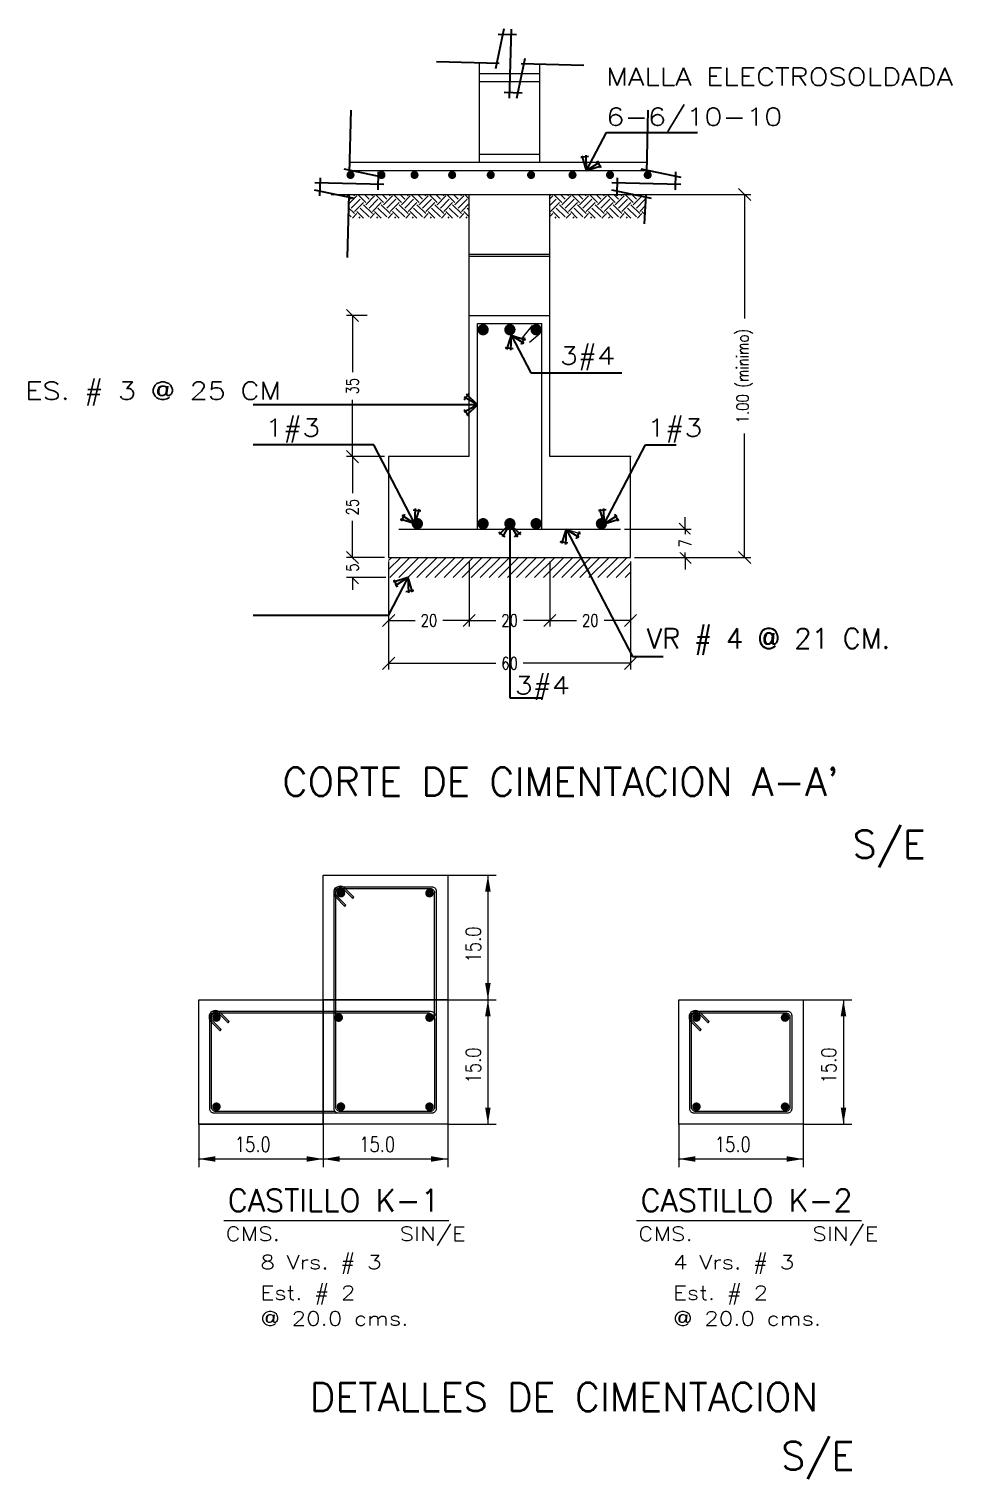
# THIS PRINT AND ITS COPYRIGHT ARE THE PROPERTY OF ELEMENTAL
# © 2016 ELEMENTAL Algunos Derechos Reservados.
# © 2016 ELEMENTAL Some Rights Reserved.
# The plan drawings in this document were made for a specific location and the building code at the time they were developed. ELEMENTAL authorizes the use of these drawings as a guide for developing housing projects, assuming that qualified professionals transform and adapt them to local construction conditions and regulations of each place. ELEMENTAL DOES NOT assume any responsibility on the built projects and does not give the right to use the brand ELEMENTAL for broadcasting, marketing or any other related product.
# Model space of a CAD drawing. Header units: metres. Extents: x 101 to 152, y -469 to -326.
# Drawn here: x 110.06 to 119.21, y -468.69 to -454.3 of the extents above; entities that cross this region are included whole.
import ezdxf
from ezdxf.enums import TextEntityAlignment as Align

# ---------------------------------------------------------------- set-up
doc = ezdxf.new("R2010")
doc.units = ezdxf.units.M
doc.header["$LTSCALE"] = 5
doc.header["$MEASUREMENT"] = 0
doc.layers.get('0').update_dxf_attribs({"color": 30})
doc.layers.get('DEFPOINTS').update_dxf_attribs({"color": 210})
for name, color, linetype, lineweight in [('A-ANNO-DIMS', 3, 'Continuous', 18), ('A-ANNO-NOTE', 7, 'Continuous', 35), ('A-ANNO-TEXT', 3, 'Continuous', 18), ('A-DETL-MCUT', 4, 'Continuous', 25), ('A-DETL-PATT', 8, 'Continuous', 18)]:
    doc.layers.add(name, color=color, linetype=linetype, lineweight=lineweight)
doc.styles.add('E-ROMANS', font='romans.shx', dxfattribs={"width": 0.8})
doc.dimstyles.new('E-0050_TICK_24', dxfattribs={"dimscale": 0.001, "dimtxt": 120, "dimasz": 120, "dimexe": 60, "dimexo": 40, "dimgap": 60, "dimtad": 0, "dimzin": 0, "dimdsep": 46, "dimtxsty": 'E-ROMANS', "dimblk": 'OBLIQUE', "dimcen": 60, "dimclrd": 256, "dimclre": 256, "dimclrt": 256, "dimadec": 0, "dimazin": 0, "dimtfac": 1, "dimtmove": 1, "dimatfit": 3, "dimldrblk": 'OPEN90', "dimfxl": 1, "dimtfill": 1, "dimtolj": 1, "dimtzin": 0, "dimlwd": -1, "dimarcsym": 0})
pattern_1 = [(45, (-717.73885, -860.57857), (0, 0.176776695), [0.125, -0.125]), (45, (-717.772, -860.54543), (0, 0.176776695), [0.125, -0.125]), (45, (-717.80514, -860.51228), (0, 0.176776695), [0.125, -0.125]), (135, (-717.80514, -860.49018), (-0.176776695, 0), [0.125, -0.125]), (135, (-717.772, -860.45704), (-0.176776695, 0), [0.125, -0.125]), (135, (-717.73885, -860.42389), (-0.176776695, 0), [0.125, -0.125])]

# ---------------------------------------------------------------- blocks, each defined once
blk = doc.blocks.new('_Oblique')
at = {"color": 0, "linetype": 'ByBlock', "lineweight": -2}
blk.add_line((-0.5, -0.5), (0.5, 0.5), dxfattribs=at)
blk = doc.blocks.new('*D109')
at = {"layer": 'A-ANNO-DIMS', "lineweight": -2, "transparency": 16777216}
for p, q in [((113.412, -457.147), (113.207, -457.147)), ((113.586, -458.546), (113.207, -458.546))]:
    blk.add_line(p, q, dxfattribs=at)
at = {"layer": 'A-ANNO-DIMS', "transparency": 16777216}
for p, q in [((113.267, -457.147), (113.267, -457.709)), ((113.267, -458.546), (113.267, -457.984))]:
    blk.add_line(p, q, dxfattribs=at)
at = {"layer": 'DEFPOINTS', "color": 0, "transparency": 16777216}
for p in [(113.267, -457.147), (113.452, -457.147), (113.626, -458.546)]:
    blk.add_point(p, dxfattribs=at)
at = {"layer": 'A-ANNO-DIMS', "transparency": 16777216, "xscale": 0.12, "yscale": 0.12, "zscale": 0.12}
for p, rotation in [((113.267, -457.147), 90), ((113.267, -458.546), 270)]:
    blk.add_blockref('_Oblique', p, dxfattribs=dict(at, rotation=rotation))
at = {"layer": 'A-ANNO-DIMS', "transparency": 16777216, "insert": (113.267, -457.847), "char_height": 0.12, "attachment_point": 5, "rotation": 90, "style": 'E-ROMANS', "bg_fill": 3, "box_fill_scale": 1.25, "bg_fill_color": 256, "bg_fill_true_color": 13158600, "bg_fill_transparency": 0}
blk.add_mtext('\\A1;35', dxfattribs=at)
blk = doc.blocks.new('_Open90')
at = {"color": 0, "linetype": 'ByBlock', "lineweight": -2}
for p, q in [((0, 0), (-1, 0)), ((-0.5, 0.5), (0, 0)), ((0, 0), (-0.5, -0.5))]:
    blk.add_line(p, q, dxfattribs=at)
blk = doc.blocks.new('*D110')
at = {"layer": 'A-ANNO-DIMS', "lineweight": -2, "transparency": 16777216}
for p, q in [((114.426, -459.586), (114.426, -460.231)), ((115.226, -459.586), (115.226, -460.231))]:
    blk.add_line(p, q, dxfattribs=at)
at = {"layer": 'A-ANNO-DIMS', "transparency": 16777216}
for p, q in [((114.426, -460.171), (114.689, -460.171)), ((115.226, -460.171), (114.964, -460.171))]:
    blk.add_line(p, q, dxfattribs=at)
at = {"layer": 'DEFPOINTS', "color": 0, "transparency": 16777216}
for p in [(114.426, -459.546), (115.226, -459.546), (115.226, -460.171)]:
    blk.add_point(p, dxfattribs=at)
at = {"layer": 'A-ANNO-DIMS', "transparency": 16777216, "xscale": 0.12, "yscale": 0.12, "zscale": 0.12, "rotation": 180}
blk.add_blockref('_Oblique', (114.426, -460.171), dxfattribs=at)
at = {"layer": 'A-ANNO-DIMS', "transparency": 16777216, "xscale": 0.12, "yscale": 0.12, "zscale": 0.12}
blk.add_blockref('_Oblique', (115.226, -460.171), dxfattribs=at)
at = {"layer": 'A-ANNO-DIMS', "transparency": 16777216, "insert": (114.826, -460.171), "char_height": 0.12, "attachment_point": 5, "style": 'E-ROMANS', "bg_fill": 3, "box_fill_scale": 1.25, "bg_fill_color": 256, "bg_fill_true_color": 13158600, "bg_fill_transparency": 0}
blk.add_mtext('\\A1;20', dxfattribs=at)
blk = doc.blocks.new('*D111')
at = {"layer": 'A-ANNO-DIMS', "lineweight": -2, "transparency": 16777216}
for p, q in [((113.626, -459.586), (113.626, -460.656)), ((116.026, -459.586), (116.026, -460.656))]:
    blk.add_line(p, q, dxfattribs=at)
at = {"layer": 'A-ANNO-DIMS', "transparency": 16777216}
for p, q in [((113.626, -460.596), (114.691, -460.596)), ((116.026, -460.596), (114.962, -460.596))]:
    blk.add_line(p, q, dxfattribs=at)
at = {"layer": 'DEFPOINTS', "color": 0, "transparency": 16777216}
for p in [(113.626, -459.546), (116.026, -459.546), (116.026, -460.596)]:
    blk.add_point(p, dxfattribs=at)
at = {"layer": 'A-ANNO-DIMS', "transparency": 16777216, "xscale": 0.12, "yscale": 0.12, "zscale": 0.12, "rotation": 180}
blk.add_blockref('_Oblique', (113.626, -460.596), dxfattribs=at)
at = {"layer": 'A-ANNO-DIMS', "transparency": 16777216, "xscale": 0.12, "yscale": 0.12, "zscale": 0.12}
blk.add_blockref('_Oblique', (116.026, -460.596), dxfattribs=at)
at = {"layer": 'A-ANNO-DIMS', "transparency": 16777216, "insert": (114.826, -460.596), "char_height": 0.12, "attachment_point": 5, "style": 'E-ROMANS', "bg_fill": 3, "box_fill_scale": 1.25, "bg_fill_color": 256, "bg_fill_true_color": 13158600, "bg_fill_transparency": 0}
blk.add_mtext('\\A1;60', dxfattribs=at)
blk = doc.blocks.new('*D112')
at = {"layer": 'A-ANNO-DIMS', "transparency": 16777216}
for p, q in [((113.267, -459.546), (113.267, -459.426)), ((113.267, -459.546), (113.267, -459.554)), ((113.267, -459.746), (113.267, -459.738)), ((113.267, -459.746), (113.267, -459.866))]:
    blk.add_line(p, q, dxfattribs=at)
at = {"layer": 'A-ANNO-DIMS', "lineweight": -2, "transparency": 16777216}
for p, q in [((113.586, -459.546), (113.207, -459.546)), ((113.597, -459.746), (113.207, -459.746))]:
    blk.add_line(p, q, dxfattribs=at)
at = {"layer": 'DEFPOINTS', "color": 0, "transparency": 16777216}
for p in [(113.626, -459.546), (113.637, -459.746)]:
    blk.add_point(p, dxfattribs=at)
at = {"layer": 'A-ANNO-DIMS', "transparency": 16777216, "xscale": 0.12, "yscale": 0.12, "zscale": 0.12}
for p, rotation in [((113.267, -459.546), 270), ((113.267, -459.746), 90)]:
    blk.add_blockref('_Oblique', p, dxfattribs=dict(at, rotation=rotation))
at = {"layer": 'A-ANNO-DIMS', "transparency": 16777216, "insert": (113.267, -459.646), "char_height": 0.12, "attachment_point": 5, "rotation": 90, "style": 'E-ROMANS', "bg_fill": 3, "box_fill_scale": 1.25, "bg_fill_color": 256, "bg_fill_true_color": 13158600, "bg_fill_transparency": 0}
blk.add_mtext('\\A1;5', dxfattribs=at)
at = {"layer": 'DEFPOINTS', "color": 0, "transparency": 16777216}
blk.add_point((113.267, -459.546), dxfattribs=at)
blk = doc.blocks.new('*D113')
at = {"layer": 'A-ANNO-DIMS', "lineweight": -2, "transparency": 16777216}
for p, q in [((113.626, -459.586), (113.626, -460.231)), ((114.426, -459.586), (114.426, -460.231))]:
    blk.add_line(p, q, dxfattribs=at)
at = {"layer": 'A-ANNO-DIMS', "transparency": 16777216}
for p, q in [((113.626, -460.171), (113.889, -460.171)), ((114.426, -460.171), (114.164, -460.171))]:
    blk.add_line(p, q, dxfattribs=at)
at = {"layer": 'DEFPOINTS', "color": 0, "transparency": 16777216}
for p in [(113.626, -459.546), (114.426, -459.546), (114.426, -460.171)]:
    blk.add_point(p, dxfattribs=at)
at = {"layer": 'A-ANNO-DIMS', "transparency": 16777216, "xscale": 0.12, "yscale": 0.12, "zscale": 0.12, "rotation": 180}
blk.add_blockref('_Oblique', (113.626, -460.171), dxfattribs=at)
at = {"layer": 'A-ANNO-DIMS', "transparency": 16777216, "xscale": 0.12, "yscale": 0.12, "zscale": 0.12}
blk.add_blockref('_Oblique', (114.426, -460.171), dxfattribs=at)
at = {"layer": 'A-ANNO-DIMS', "transparency": 16777216, "insert": (114.026, -460.171), "char_height": 0.12, "attachment_point": 5, "style": 'E-ROMANS', "bg_fill": 3, "box_fill_scale": 1.25, "bg_fill_color": 256, "bg_fill_true_color": 13158600, "bg_fill_transparency": 0}
blk.add_mtext('\\A1;20', dxfattribs=at)
blk = doc.blocks.new('*D114')
at = {"layer": 'A-ANNO-DIMS', "lineweight": -2, "transparency": 16777216}
for p, q in [((115.226, -459.586), (115.226, -460.231)), ((116.026, -459.586), (116.026, -460.231))]:
    blk.add_line(p, q, dxfattribs=at)
at = {"layer": 'A-ANNO-DIMS', "transparency": 16777216}
for p, q in [((115.226, -460.171), (115.489, -460.171)), ((116.026, -460.171), (115.764, -460.171))]:
    blk.add_line(p, q, dxfattribs=at)
at = {"layer": 'DEFPOINTS', "color": 0, "transparency": 16777216}
for p in [(115.226, -459.546), (116.026, -459.546), (116.026, -460.171)]:
    blk.add_point(p, dxfattribs=at)
at = {"layer": 'A-ANNO-DIMS', "transparency": 16777216, "xscale": 0.12, "yscale": 0.12, "zscale": 0.12, "rotation": 180}
blk.add_blockref('_Oblique', (115.226, -460.171), dxfattribs=at)
at = {"layer": 'A-ANNO-DIMS', "transparency": 16777216, "xscale": 0.12, "yscale": 0.12, "zscale": 0.12}
blk.add_blockref('_Oblique', (116.026, -460.171), dxfattribs=at)
at = {"layer": 'A-ANNO-DIMS', "transparency": 16777216, "insert": (115.626, -460.171), "char_height": 0.12, "attachment_point": 5, "style": 'E-ROMANS', "bg_fill": 3, "box_fill_scale": 1.25, "bg_fill_color": 256, "bg_fill_true_color": 13158600, "bg_fill_transparency": 0}
blk.add_mtext('\\A1;20', dxfattribs=at)
blk = doc.blocks.new('*D115')
at = {"layer": 'A-ANNO-DIMS', "lineweight": -2, "transparency": 16777216}
for p, q in [((113.586, -458.546), (113.207, -458.546)), ((113.586, -459.546), (113.207, -459.546))]:
    blk.add_line(p, q, dxfattribs=at)
at = {"layer": 'A-ANNO-DIMS', "transparency": 16777216}
for p, q in [((113.267, -458.546), (113.267, -458.908)), ((113.267, -459.546), (113.267, -459.184))]:
    blk.add_line(p, q, dxfattribs=at)
at = {"layer": 'DEFPOINTS', "color": 0, "transparency": 16777216}
for p in [(113.267, -458.546), (113.626, -458.546), (113.626, -459.546)]:
    blk.add_point(p, dxfattribs=at)
at = {"layer": 'A-ANNO-DIMS', "transparency": 16777216, "xscale": 0.12, "yscale": 0.12, "zscale": 0.12}
for p, rotation in [((113.267, -458.546), 90), ((113.267, -459.546), 270)]:
    blk.add_blockref('_Oblique', p, dxfattribs=dict(at, rotation=rotation))
at = {"layer": 'A-ANNO-DIMS', "transparency": 16777216, "insert": (113.267, -459.046), "char_height": 0.12, "attachment_point": 5, "rotation": 90, "style": 'E-ROMANS', "bg_fill": 3, "box_fill_scale": 1.25, "bg_fill_color": 256, "bg_fill_true_color": 13158600, "bg_fill_transparency": 0}
blk.add_mtext('\\A1;25', dxfattribs=at)
blk = doc.blocks.new('*D116')
at = {"layer": 'A-ANNO-DIMS', "transparency": 16777216}
for p, q in [((116.568, -459.266), (116.568, -459.146)), ((116.568, -459.266), (116.568, -459.314)), ((116.568, -459.546), (116.568, -459.498)), ((116.568, -459.546), (116.568, -459.666))]:
    blk.add_line(p, q, dxfattribs=at)
at = {"layer": 'A-ANNO-DIMS', "lineweight": -2, "transparency": 16777216}
for p, q in [((115.966, -459.266), (116.628, -459.266)), ((116.066, -459.546), (116.628, -459.546))]:
    blk.add_line(p, q, dxfattribs=at)
at = {"layer": 'DEFPOINTS', "color": 0, "transparency": 16777216}
for p in [(115.926, -459.266), (116.026, -459.546)]:
    blk.add_point(p, dxfattribs=at)
at = {"layer": 'A-ANNO-DIMS', "transparency": 16777216, "xscale": 0.12, "yscale": 0.12, "zscale": 0.12}
for p, rotation in [((116.568, -459.266), 270), ((116.568, -459.546), 90)]:
    blk.add_blockref('_Oblique', p, dxfattribs=dict(at, rotation=rotation))
at = {"layer": 'A-ANNO-DIMS', "transparency": 16777216, "insert": (116.568, -459.406), "char_height": 0.12, "attachment_point": 5, "rotation": 90, "style": 'E-ROMANS', "bg_fill": 3, "box_fill_scale": 1.25, "bg_fill_color": 256, "bg_fill_true_color": 13158600, "bg_fill_transparency": 0}
blk.add_mtext('\\A1;7', dxfattribs=at)
at = {"layer": 'DEFPOINTS', "color": 0, "transparency": 16777216}
blk.add_point((116.568, -459.266), dxfattribs=at)
blk = doc.blocks.new('*D117')
at = {"layer": 'A-ANNO-DIMS', "lineweight": -2, "transparency": 16777216}
for p, q in [((116.066, -455.946), (117.217, -455.946)), ((116.066, -459.546), (117.217, -459.546))]:
    blk.add_line(p, q, dxfattribs=at)
at = {"layer": 'A-ANNO-DIMS', "transparency": 16777216}
for p, q in [((117.157, -455.946), (117.157, -457.176)), ((117.157, -459.546), (117.157, -458.316))]:
    blk.add_line(p, q, dxfattribs=at)
at = {"layer": 'DEFPOINTS', "color": 0, "transparency": 16777216}
for p in [(116.026, -455.946), (117.157, -455.946), (116.026, -459.546)]:
    blk.add_point(p, dxfattribs=at)
at = {"layer": 'A-ANNO-DIMS', "transparency": 16777216, "xscale": 0.12, "yscale": 0.12, "zscale": 0.12}
for p, rotation in [((117.157, -455.946), 90), ((117.157, -459.546), 270)]:
    blk.add_blockref('_Oblique', p, dxfattribs=dict(at, rotation=rotation))
at = {"layer": 'A-ANNO-DIMS', "transparency": 16777216, "insert": (117.157, -457.746), "char_height": 0.12, "attachment_point": 5, "rotation": 90, "style": 'E-ROMANS', "bg_fill": 3, "box_fill_scale": 1.25, "bg_fill_color": 256, "bg_fill_true_color": 13158600, "bg_fill_transparency": 0}
blk.add_mtext('\\A1;1.00 (minimo)', dxfattribs=at)

msp = doc.modelspace()

# ---------------------------------------------------------------- hatches: boundary and pattern name
at = {"layer": 'A-DETL-PATT'}
h = msp.add_hatch(dxfattribs=at)
h.set_pattern_fill('EARTH', color=8, scale=0.5, angle=45, style=0)
h.set_pattern_definition(pattern_1)
h.paths.add_polyline_path([(114.426, -455.946), (113.096, -455.946), (113.232, -455.974), (113.227, -456.179), (114.426, -456.179)])
h = msp.add_hatch(dxfattribs=at)
h.set_pattern_fill('EARTH', color=8, scale=0.5, angle=45, style=0)
h.set_pattern_definition(pattern_1)
h.paths.add_polyline_path([(116.174, -456.179), (116.18, -455.974), (116.043, -455.946), (115.226, -455.946), (115.226, -456.179)])

# ---------------------------------------------------------------- linework, layer by layer
at = {"layer": 'A-ANNO-DIMS', "color": 1, "linetype": 'ByBlock', "ltscale": 0.5}
msp.add_line((114.212, -462.697), (114.693, -462.697), dxfattribs=at)
at = {"layer": 'A-ANNO-DIMS', "ltscale": 0.05}
for p, q in [((114.611, -462.698), (114.611, -463.933)), ((114.611, -463.933), (114.611, -465.167)), ((118.137, -463.933), (118.137, -465.167)), ((112.977, -465.167), (112.977, -465.595)), ((114.212, -465.167), (114.212, -465.595)), ((117.738, -465.167), (117.738, -465.595)), ((112.977, -465.513), (111.743, -465.513)), ((114.212, -465.513), (112.977, -465.513)), ((117.738, -465.513), (116.504, -465.513))]:
    msp.add_line(p, q, dxfattribs=at)
at = {"layer": 'A-ANNO-DIMS', "linetype": 'ByBlock', "ltscale": 0.5}
for p, q in [((114.212, -463.933), (114.693, -463.933)), ((114.212, -463.933), (114.693, -463.933)), ((117.738, -463.933), (118.219, -463.933)), ((111.743, -465.167), (111.743, -465.595)), ((112.977, -465.167), (112.977, -465.595)), ((114.212, -465.167), (114.693, -465.167)), ((116.504, -465.167), (116.504, -465.595)), ((117.738, -465.167), (118.219, -465.167))]:
    msp.add_line(p, q, dxfattribs=at)
for p in [(111.743, -465.513), (112.977, -465.513), (116.504, -465.513)]:
    msp.add_point(p, dxfattribs=at)
for points in [[(114.583, -462.861), (114.638, -462.861), (114.611, -462.697)], [(114.583, -463.768), (114.638, -463.768), (114.611, -463.933)], [(114.583, -464.097), (114.638, -464.097), (114.611, -463.933)], [(118.11, -464.097), (118.165, -464.097), (118.137, -463.933)], [(114.583, -465.002), (114.638, -465.002), (114.611, -465.167)], [(118.11, -465.002), (118.165, -465.002), (118.137, -465.167)]]:
    msp.add_solid(points, dxfattribs=at)
at = {"layer": 'A-ANNO-DIMS', "ltscale": 0.05}
for points in [[(111.908, -465.485), (111.908, -465.54), (111.743, -465.513)], [(112.813, -465.485), (112.813, -465.54), (112.977, -465.513)], [(113.142, -465.485), (113.142, -465.54), (112.977, -465.513)], [(114.047, -465.485), (114.047, -465.54), (114.212, -465.513)], [(116.668, -465.485), (116.668, -465.54), (116.504, -465.513)], [(117.573, -465.485), (117.573, -465.54), (117.738, -465.513)]]:
    msp.add_solid(points, dxfattribs=at)
at = {"layer": 'A-ANNO-NOTE', "color": 4}
for p, q in [((114.768, -454.304), (114.686, -454.698)), ((114.84, -454.306), (114.823, -454.99)), ((114.893, -454.361), (114.713, -454.357)), ((114.724, -454.645), (114.102, -454.63)), ((114.977, -454.597), (114.895, -454.992)), ((115.562, -454.666), (114.94, -454.651)), ((114.951, -454.939), (114.771, -454.935)), ((113.238, -455.732), (113.254, -455.11)), ((116.186, -455.732), (116.201, -455.11)), ((112.944, -455.959), (112.949, -455.779)), ((113.579, -455.776), (113.185, -455.695)), ((113.522, -455.901), (113.527, -455.721)), ((115.892, -455.959), (115.896, -455.779)), ((116.527, -455.776), (116.132, -455.695)), ((116.47, -455.901), (116.474, -455.721)), ((113.286, -455.985), (112.892, -455.903)), ((113.577, -455.848), (112.894, -455.831)), ((116.233, -455.985), (115.839, -455.903)), ((116.525, -455.848), (115.841, -455.831)), ((113.217, -456.57), (113.233, -455.948)), ((116.165, -456.238), (116.18, -455.948))]:
    msp.add_line(p, q, dxfattribs=at)
at = {"layer": 'A-ANNO-NOTE', "color": 8}
for p, q in [((115.59, -455.706), (115.786, -455.331)), ((115.786, -455.331), (116.689, -455.331)), ((115.609, -455.568), (115.532, -455.58)), ((115.59, -455.706), (115.545, -455.563)), ((115.59, -455.706), (115.584, -455.556)), ((115.59, -455.706), (115.717, -455.625)), ((115.693, -455.612), (115.727, -455.682)), ((115.59, -455.706), (115.734, -455.661)), ((114.841, -457.341), (114.796, -457.484)), ((114.841, -457.341), (114.835, -457.491)), ((114.841, -457.341), (114.967, -457.421)), ((114.841, -457.341), (114.984, -457.386)), ((114.841, -457.341), (115.037, -457.716)), ((114.943, -457.435), (114.978, -457.364)), ((114.86, -457.478), (114.782, -457.467)), ((115.037, -457.716), (115.94, -457.716)), ((114.376, -457.984), (114.422, -457.92)), ((114.506, -458.031), (114.4, -457.925)), ((114.506, -458.031), (112.281, -458.031)), ((114.506, -458.031), (114.376, -457.956)), ((114.506, -458.031), (114.376, -458.106)), ((114.376, -458.078), (114.422, -458.141)), ((114.506, -458.031), (114.4, -458.137)), ((113.479, -458.43), (112.281, -458.43)), ((115.765, -459.211), (116.173, -458.43)), ((116.173, -458.43), (116.478, -458.43)), ((113.869, -459.074), (113.946, -459.085)), ((113.887, -459.211), (113.894, -459.061)), ((113.887, -459.211), (113.932, -459.068)), ((115.784, -459.074), (115.707, -459.085)), ((115.765, -459.211), (115.72, -459.068)), ((115.765, -459.211), (115.759, -459.061)), ((113.887, -459.211), (113.744, -459.166)), ((113.785, -459.117), (113.75, -459.187)), ((113.887, -459.211), (113.761, -459.131)), ((114.829, -459.211), (114.723, -459.317)), ((114.829, -459.211), (114.754, -459.341)), ((114.829, -459.211), (114.904, -459.341)), ((114.829, -459.211), (114.935, -459.317)), ((115.765, -459.211), (115.908, -459.166)), ((114.782, -459.342), (114.719, -459.295)), ((114.876, -459.342), (114.939, -459.295)), ((115.386, -459.266), (115.341, -459.409)), ((115.386, -459.266), (115.379, -459.416)), ((115.386, -459.266), (115.512, -459.346)), ((115.488, -459.36), (115.523, -459.289)), ((115.404, -459.403), (115.327, -459.392)), ((114.829, -460.94), (115.154, -460.94))]:
    msp.add_line(p, q, dxfattribs=at)
at = {"layer": 'A-ANNO-TEXT', "ltscale": 0.5}
for p, q in [((111.992, -466.123), (114.222, -466.123)), ((116.085, -466.123), (118.315, -466.123))]:
    msp.add_line(p, q, dxfattribs=at)
at = {"layer": 'A-DETL-MCUT', "linetype": 'Continuous'}
for p, q in [((114.526, -455.626), (114.526, -454.64)), ((114.526, -454.746), (115.126, -454.746)), ((115.126, -455.626), (115.126, -454.655)), ((114.526, -454.826), (115.126, -454.826)), ((114.526, -455.546), (115.126, -455.546))]:
    msp.add_line(p, q, dxfattribs=at)
at = {"layer": 'A-DETL-MCUT'}
for p, q in [((113.24, -455.626), (116.188, -455.626)), ((113.057, -455.946), (116.043, -455.946)), ((114.426, -457.146), (115.226, -457.146)), ((114.426, -458.546), (114.426, -457.146)), ((115.226, -458.546), (115.226, -457.146)), ((114.426, -458.546), (113.626, -458.546)), ((116.026, -458.546), (115.226, -458.546)), ((114.081, -464.133), (114.081, -462.872))]:
    msp.add_line(p, q, dxfattribs=at)
at = {"layer": 'A-DETL-MCUT', "color": 5, "linetype": 'Continuous'}
for p, q in [((113.238, -455.706), (116.186, -455.706)), ((114.506, -457.226), (115.146, -457.226)), ((114.506, -459.266), (114.506, -457.226)), ((115.146, -459.266), (115.146, -457.226)), ((115.051, -457.245), (114.95, -457.367)), ((115.129, -457.326), (115.024, -457.414)), ((113.726, -459.266), (115.926, -459.266))]:
    msp.add_line(p, q, dxfattribs=at)
at = {"layer": 'A-DETL-MCUT', "ltscale": 0.3}
for p, q in [((114.426, -457.146), (114.426, -455.946)), ((115.226, -457.146), (115.226, -455.946))]:
    msp.add_line(p, q, dxfattribs=at)
at = {"layer": 'A-DETL-MCUT', "color": 8}
for p, q in [((114.426, -456.536), (115.226, -456.536)), ((114.426, -456.556), (115.226, -456.556)), ((115.386, -459.266), (115.529, -459.311))]:
    msp.add_line(p, q, dxfattribs=at)
at = {"layer": 'A-DETL-MCUT', "color": 7, "ltscale": 0.5}
for p, q in [((112.977, -462.698), (114.212, -462.698)), ((112.977, -463.933), (112.977, -462.698)), ((114.212, -462.698), (114.212, -463.933)), ((111.743, -463.933), (112.977, -463.933)), ((111.743, -465.167), (111.743, -463.933)), ((112.977, -463.933), (114.212, -463.933)), ((112.977, -465.167), (112.977, -463.933)), ((114.212, -463.933), (112.977, -463.933)), ((112.977, -463.933), (112.977, -465.167)), ((114.212, -463.933), (114.212, -465.167)), ((116.504, -463.933), (117.738, -463.933)), ((116.504, -465.167), (116.504, -463.933)), ((117.738, -463.933), (117.738, -465.167)), ((111.743, -465.167), (112.977, -465.167)), ((112.977, -465.167), (111.743, -465.167)), ((114.212, -465.167), (112.977, -465.167)), ((117.738, -465.167), (116.504, -465.167))]:
    msp.add_line(p, q, dxfattribs=at)
at = {"layer": 'A-DETL-MCUT', "color": 5, "ltscale": 0.5}
msp.add_line((114.098, -462.855), (114.098, -464.116), dxfattribs=at)
at = {"layer": 'A-DETL-MCUT', "linetype": 'Continuous'}
for points, const_width in [([(113.228, -455.752, 1), (113.268, -455.752, 1)], 0.04), ([(113.535, -455.752, 1), (113.575, -455.752, 1)], 0.04), ([(113.863, -455.752, 1), (113.903, -455.752, 1)], 0.04), ([(114.236, -455.752, 1), (114.276, -455.752, 1)], 0.04), ([(114.619, -455.752, 1), (114.659, -455.752, 1)], 0.04), ([(115.019, -455.752, 1), (115.059, -455.752, 1)], 0.04), ([(115.43, -455.752, 1), (115.47, -455.752, 1)], 0.04), ([(115.802, -455.752, 1), (115.842, -455.752, 1)], 0.04), ([(116.176, -455.752, 1), (116.216, -455.752, 1)], 0.04), ([(114.535, -457.287, 1), (114.591, -457.287, 1)], 0.056), ([(114.801, -457.287, 1), (114.857, -457.287, 1)], 0.056), ([(115.061, -457.287, 1), (115.117, -457.287, 1)], 0.056), ([(113.883, -459.211, 1), (113.939, -459.211, 1)], 0.056), ([(114.535, -459.211, 1), (114.591, -459.211, 1)], 0.056), ([(114.801, -459.211, 1), (114.857, -459.211, 1)], 0.056), ([(115.061, -459.211, 1), (115.117, -459.211, 1)], 0.056), ([(115.709, -459.211, 1), (115.765, -459.211, 1)], 0.056)]:
    msp.add_lwpolyline(points, format="xyb", close=True, dxfattribs=dict(at, const_width=const_width))
at = {"layer": 'A-DETL-MCUT', "color": 5, "ltscale": 0.5}
for points in [[(114.055, -465.058), (111.894, -465.058, -0.414214), (111.852, -465.016), (111.852, -464.089, -0.414214), (111.894, -464.046), (114.028, -464.046, -0.414214), (114.098, -464.116), (114.098, -465.016, -0.414214), (114.055, -465.058), (113.129, -465.058, -0.414214), (113.086, -465.016), (113.086, -462.855, -0.000015), (113.086, -462.855, -0.414196), (113.129, -462.812), (114.055, -462.812, -0.414214), (114.098, -462.855)], [(113.095, -465.041), (111.911, -465.041, -0.414214), (111.869, -464.999), (111.869, -464.106, -0.414214), (111.911, -464.063), (114.011, -464.063, -0.414214), (114.081, -464.133), (114.081, -464.999, -0.414214), (114.038, -465.041), (113.146, -465.041, -0.414214), (113.103, -464.999), (113.103, -462.872, -0.000013), (113.103, -462.872, -0.414199), (113.146, -462.829), (114.038, -462.829, -0.414214), (114.081, -462.872)]]:
    msp.add_lwpolyline(points, format="xyb", dxfattribs=at)
at = {"layer": 'A-DETL-MCUT', "ltscale": 0.5}
for points in [[(113.203, -462.995), (113.113, -462.905, -1), (113.181, -462.838), (113.27, -462.928), (113.282, -462.916), (113.193, -462.826, 1), (113.101, -462.917), (113.191, -463.007)], [(111.966, -464.228), (111.876, -464.138, -1), (111.943, -464.071), (112.033, -464.161), (112.045, -464.149), (111.955, -464.059, 1), (111.864, -464.15), (111.954, -464.24)], [(116.727, -464.228), (116.637, -464.138, -1), (116.704, -464.071), (116.794, -464.161), (116.806, -464.149), (116.716, -464.059, 1), (116.625, -464.15), (116.715, -464.24)]]:
    msp.add_lwpolyline(points, format="xyb", close=True, dxfattribs=at)
at = {"layer": 'A-DETL-MCUT', "ltscale": 0.5, "const_width": 0.0425}
for points in [[(113.131, -462.876, 1), (113.174, -462.876, 1)], [(114.053, -462.876, -1), (114.01, -462.876, -1)], [(111.897, -464.11, 1), (111.939, -464.11, 1)], [(113.152, -464.11, -1), (113.109, -464.11, -1)], [(114.053, -464.11, -1), (114.01, -464.11, -1)], [(116.658, -464.11, 1), (116.7, -464.11, 1)], [(117.579, -464.11, -1), (117.537, -464.11, -1)], [(111.897, -464.994, -1), (111.939, -464.994, -1)], [(113.131, -464.994, -1), (113.174, -464.994, -1)], [(114.053, -464.994, 1), (114.01, -464.994, 1)], [(116.658, -464.994, -1), (116.7, -464.994, -1)], [(117.579, -464.994, 1), (117.537, -464.994, 1)]]:
    msp.add_lwpolyline(points, format="xyb", close=True, dxfattribs=at)
at = {"layer": 'A-DETL-MCUT', "color": 5, "ltscale": 0.5}
for points in [[(117.582, -465.058), (116.655, -465.058, -0.414214), (116.613, -465.016), (116.613, -464.089, -0.414214), (116.655, -464.046), (117.582, -464.046, -0.414214), (117.624, -464.089), (117.624, -465.016, -0.414214)], [(117.565, -465.041), (116.672, -465.041, -0.414214), (116.63, -464.999), (116.63, -464.106, -0.414214), (116.672, -464.063), (117.565, -464.063, -0.414214), (117.607, -464.106), (117.607, -464.999, -0.414214)]]:
    msp.add_lwpolyline(points, format="xyb", close=True, dxfattribs=at)
at = {"layer": 'A-DETL-MCUT'}
msp.add_point((116.026, -458.546), dxfattribs=at)

# ---------------------------------------------------------------- texts
at = {"layer": 'A-ANNO-TEXT', "style": 'E-ROMANS'}
for s, height, width, p in [('MALLA ELECTROSOLDADA', 0.175, 1.2, (115.785, -454.865)), ('6-6/10-10', 0.175, 1.2, (115.785, -455.262)), ('3#4', 0.175, 1.2, (115.324, -457.631)), ('ES. # 3 @ 25 CM', 0.175, 1.2, (110.023, -457.98)), ('1#3', 0.175, 1.2, (112.4, -458.346)), ('1#3', 0.175, 1.2, (116.19, -458.346)), ('15.0', 0.1481, 0.8, (112.101, -465.441)), ('15.0', 0.1481, 0.8, (113.335, -465.441)), ('15.0', 0.1481, 0.8, (116.862, -465.441)), ('8 Vrs. # 3', 0.14, 1.2, (112.354, -466.606)), ('4 Vrs. # 3', 0.14, 1.2, (116.447, -466.606)), ('Est. # 2', 0.14, 1.2, (112.354, -466.911)), ('Est. # 2', 0.14, 1.2, (116.447, -466.911)), ('@ 20.0 cms.', 0.14, 1.2, (112.354, -467.164)), ('@ 20.0 cms.', 0.14, 1.2, (116.447, -467.164))]:
    msp.add_text(s, height=height, dxfattribs=dict(at, width=width)).set_placement(p)
msp.add_text('VR # 4 @ 21 CM.', height=0.2, dxfattribs=at).set_placement((116.184, -460.449))
at = {"layer": 'A-ANNO-TEXT', "ltscale": 0.5, "style": 'E-ROMANS'}
for s, p in [("CORTE DE CIMENTACION A-A'", (112.571, -461.911)), ('DETALLES DE CIMENTACION', (112.844, -468.014))]:
    msp.add_text(s, height=0.28, dxfattribs=at).set_placement(p)
at = {"layer": 'A-ANNO-TEXT', "linetype": 'Continuous', "style": 'E-ROMANS'}
for p in [(118.229, -462.529), (117.521, -468.595)]:
    msp.add_text('S/E', height=0.2762, dxfattribs=at).set_placement(p)
at = {"layer": 'A-ANNO-TEXT', "style": 'E-ROMANS', "width": 0.8}
for p in [(114.54, -463.562), (114.54, -464.762), (118.066, -464.762)]:
    msp.add_text('15.0', height=0.1481, rotation=90, dxfattribs=at).set_placement(p)
at = {"layer": 'A-ANNO-TEXT', "ltscale": 0.5, "style": 'E-ROMANS'}
for s, p in [('CASTILLO K-1', (113.082, -466.034)), ('CASTILLO K-2', (117.176, -466.034))]:
    msp.add_text(s, height=0.22096, dxfattribs=at).set_placement(p, align=Align.CENTER)
at = {"layer": 'A-ANNO-TEXT', "style": 'E-ROMANS', "width": 1.2}
for s, p in [('CMS.', (112.278, -466.324)), ('SIN/E', (114.062, -466.324)), ('CMS.', (116.372, -466.324)), ('SIN/E', (118.156, -466.324))]:
    msp.add_text(s, height=0.14, dxfattribs=at).set_placement(p, align=Align.CENTER)

# ---------------------------------------------------------------- dimensions: what is measured, and where the dimension line sits
at = {"layer": 'A-ANNO-DIMS', "color": 8}
dim = msp.add_linear_dim(base=(115.226, -460.171), p1=(114.426, -459.546), p2=(115.226, -459.546), text='20', dimstyle='E-0050_TICK_24', dxfattribs=at)
dim.commit()
dim.dimension.update_dxf_attribs({"geometry": '*D110', "text_midpoint": (114.826, -460.171)})

# ---------------------------------------------------------------- next in the draw order: dimensions: what is measured, and where the dimension line sits
dim = msp.add_linear_dim(base=(113.267, -457.147), p1=(113.626, -458.546), p2=(113.452, -457.147), angle=90, text='35', dimstyle='E-0050_TICK_24', dxfattribs=at)
dim.commit()
dim.dimension.update_dxf_attribs({"geometry": '*D109', "text_midpoint": (113.267, -457.847)})
dim = msp.add_linear_dim(base=(116.026, -460.596), p1=(113.626, -459.546), p2=(116.026, -459.546), text='60', dimstyle='E-0050_TICK_24', dxfattribs=at)
dim.commit()
dim.dimension.update_dxf_attribs({"geometry": '*D111', "text_midpoint": (114.826, -460.596)})

# ---------------------------------------------------------------- next in the draw order: hatches: boundary and pattern name
at = {"layer": 'A-DETL-PATT'}
h = msp.add_hatch(dxfattribs=at)
h.set_pattern_fill('ANSI31', color=8, scale=0.02, style=0)
h.set_pattern_definition([(45, (51.88535, -425.228965), (-0.04490128, 0.04490128), [])])
h.paths.add_polyline_path([(113.626, -459.546), (113.626, -459.746), (116.026, -459.746), (116.026, -459.546)])

# ---------------------------------------------------------------- next in the draw order: linework, layer by layer
at = {"layer": 'A-ANNO-NOTE', "color": 8}
for p, q in [((113.887, -459.211), (113.479, -458.43)), ((114.829, -459.211), (114.829, -460.94)), ((113.816, -459.746), (113.621, -460.121)), ((116.046, -460.53), (116.35, -460.53))]:
    msp.add_line(p, q, dxfattribs=at)
at = {"layer": 'A-DETL-MCUT'}
msp.add_line((113.626, -459.546), (116.026, -459.546), dxfattribs=at)

# ---------------------------------------------------------------- next in the draw order: texts
at = {"layer": 'A-ANNO-TEXT', "style": 'E-ROMANS', "width": 1.2}
msp.add_text('3#4', height=0.175, dxfattribs=at).set_placement((114.876, -460.901))

# ---------------------------------------------------------------- next in the draw order: dimensions: what is measured, and where the dimension line sits
at = {"layer": 'A-ANNO-DIMS', "color": 8}
dim = msp.add_linear_dim(base=(113.267, -459.546), p1=(113.637, -459.746), p2=(113.626, -459.546), angle=90, text='5', dimstyle='E-0050_TICK_24', dxfattribs=at)
dim.commit()
dim.dimension.update_dxf_attribs({"geometry": '*D112', "text_midpoint": (113.267, -459.646)})
dim = msp.add_linear_dim(base=(116.026, -460.171), p1=(115.226, -459.546), p2=(116.026, -459.546), text='20', dimstyle='E-0050_TICK_24', dxfattribs=at)
dim.commit()
dim.dimension.update_dxf_attribs({"geometry": '*D114', "text_midpoint": (115.626, -460.171)})

# ---------------------------------------------------------------- next in the draw order: linework, layer by layer
at = {"layer": 'A-ANNO-NOTE', "color": 8}
msp.add_line((115.386, -459.266), (116.046, -460.53), dxfattribs=at)
at = {"layer": 'A-DETL-MCUT'}
msp.add_line((116.026, -459.546), (116.026, -458.546), dxfattribs=at)

# ---------------------------------------------------------------- next in the draw order: dimensions: what is measured, and where the dimension line sits
at = {"layer": 'A-ANNO-DIMS', "color": 8}
dim = msp.add_linear_dim(base=(114.426, -460.171), p1=(113.626, -459.546), p2=(114.426, -459.546), text='20', dimstyle='E-0050_TICK_24', dxfattribs=at)
dim.commit()
dim.dimension.update_dxf_attribs({"geometry": '*D113', "text_midpoint": (114.026, -460.171)})

# ---------------------------------------------------------------- next in the draw order: linework, layer by layer
at = {"layer": 'A-ANNO-NOTE', "color": 8}
for p, q in [((113.816, -459.746), (113.673, -459.791)), ((113.714, -459.84), (113.68, -459.769)), ((113.816, -459.746), (113.69, -459.826)), ((113.816, -459.746), (113.823, -459.896)), ((113.816, -459.746), (113.861, -459.889)), ((113.798, -459.883), (113.875, -459.872)), ((113.621, -460.121), (112.281, -460.121))]:
    msp.add_line(p, q, dxfattribs=at)

# ---------------------------------------------------------------- next in the draw order: dimensions: what is measured, and where the dimension line sits
at = {"layer": 'A-ANNO-DIMS', "color": 8}
for base, p1, p2, text, picture, middle in [((113.267, -458.546), (113.626, -459.546), (113.626, -458.546), '25', '*D115', (113.267, -459.046)), ((116.568, -459.266), (116.026, -459.546), (115.926, -459.266), '7', '*D116', (116.568, -459.406))]:
    dim = msp.add_linear_dim(base=base, p1=p1, p2=p2, angle=90, text=text, dimstyle='E-0050_TICK_24', dxfattribs=at)
    dim.commit()
    dim.dimension.update_dxf_attribs({"geometry": picture, "text_midpoint": middle})

# ---------------------------------------------------------------- next in the draw order: linework, layer by layer
at = {"layer": 'A-ANNO-NOTE', "color": 8}
for p, q in [((115.765, -459.211), (115.892, -459.131)), ((115.867, -459.117), (115.902, -459.187))]:
    msp.add_line(p, q, dxfattribs=at)
at = {"layer": 'A-DETL-MCUT'}
msp.add_line((113.626, -458.546), (113.626, -459.546), dxfattribs=at)

# ---------------------------------------------------------------- next in the draw order: dimensions: what is measured, and where the dimension line sits
at = {"layer": 'A-ANNO-DIMS', "color": 8}
dim = msp.add_linear_dim(base=(117.157, -455.946), p1=(116.026, -459.546), p2=(116.026, -455.946), angle=90, text='1.00 (minimo)', dimstyle='E-0050_TICK_24', dxfattribs=at)
dim.commit()
dim.dimension.update_dxf_attribs({"geometry": '*D117', "text_midpoint": (117.157, -457.746)})

doc.saveas('drawing.dxf')
